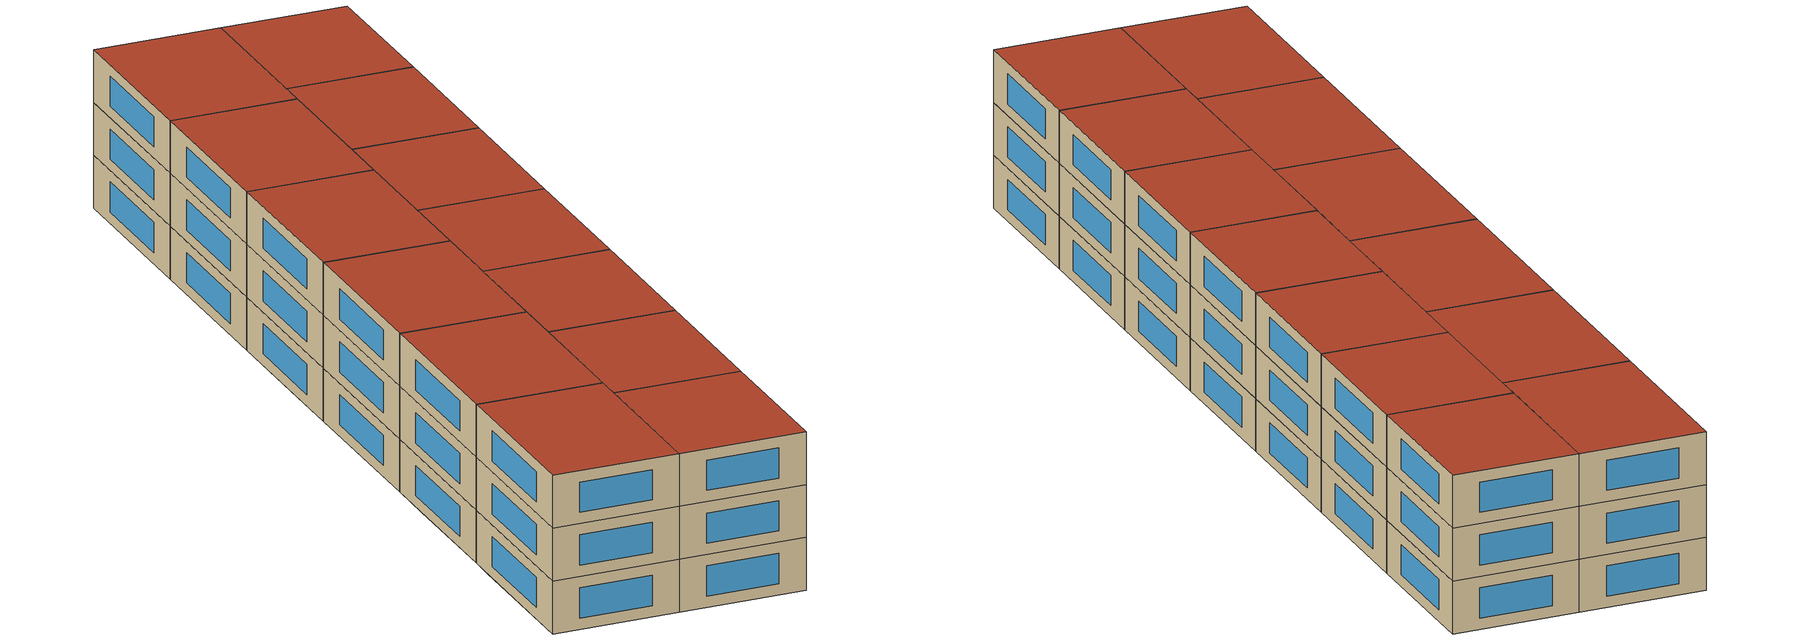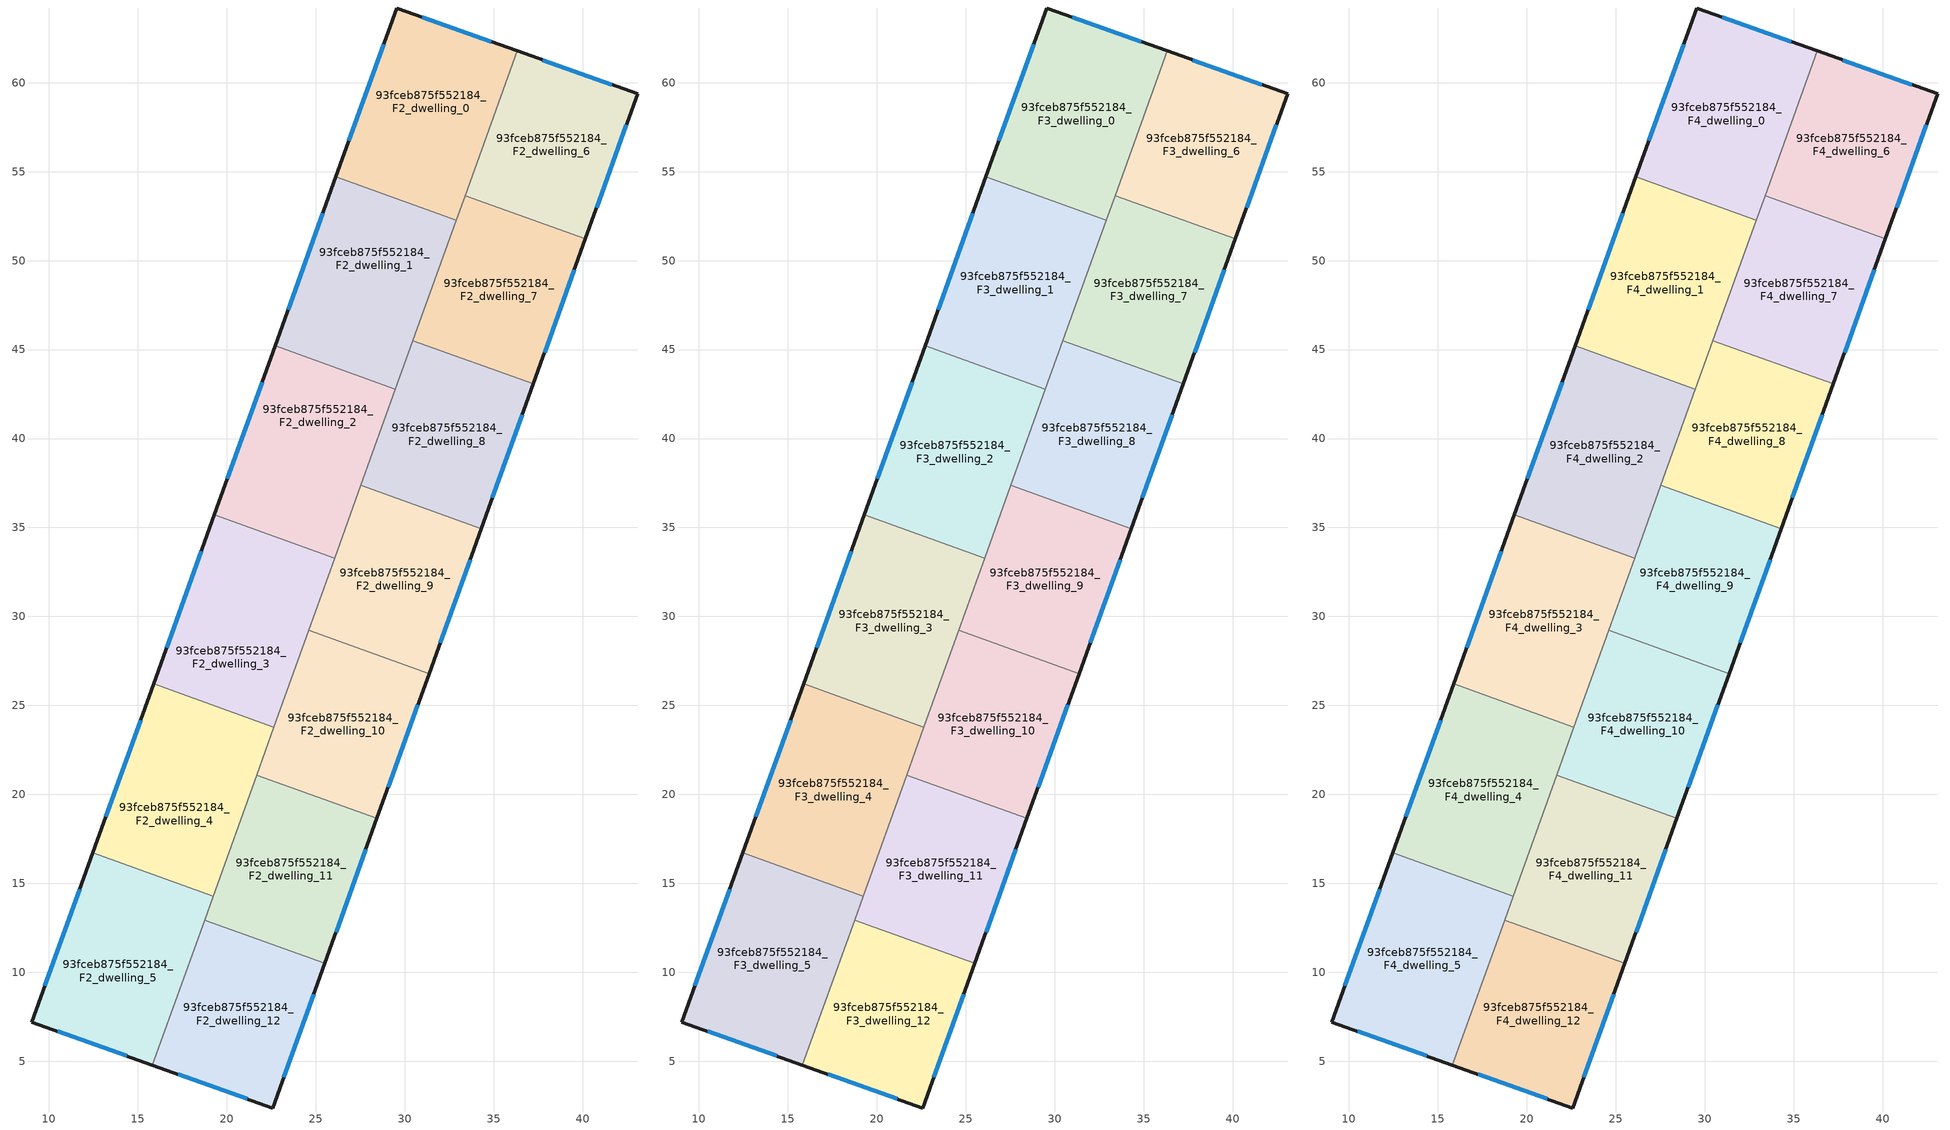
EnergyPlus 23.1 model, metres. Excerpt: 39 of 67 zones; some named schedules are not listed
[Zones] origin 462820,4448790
93fceb875f552184_F2_dwelling_0
 floor to 93fceb875f552184_F1_dwelling_0 (EU_floor_Construction): 36.32,61.79 33.39,53.63 26.62,56.07 29.55,64.2 z6
 floor to 93fceb875f552184_F1_dwelling_1 (EU_floor_Construction): 33.39,53.63 32.9,52.28 26.14,54.71 26.62,56.07 z6
 wall outside (EU_wall_Construction): 36.32,61.79 29.55,64.2 26.14,54.71 z6:9
 wall to 93fceb875f552184_F2_dwelling_1 (EU_wall_Construction): 26.14,54.71 32.9,52.28 z6:9
 wall to 93fceb875f552184_F2_dwelling_6 (EU_wall_Construction): 33.4,53.65 36.32,61.79 z6:9
 wall to 93fceb875f552184_F2_dwelling_7 (EU_wall_Construction): 32.9,52.28 33.4,53.65 z6:9
 window (EU_Window_Construction): 34.87,62.3 31,63.68 / 28.82,62.17 26.87,56.74 z6.64:8.36
93fceb875f552184_F2_dwelling_1
 floor to 93fceb875f552184_F1_dwelling_1 (EU_floor_Construction): 32.9,52.28 30.46,45.49 23.69,47.92 26.14,54.71 z6
 floor to 93fceb875f552184_F1_dwelling_2 (EU_floor_Construction): 30.46,45.49 29.48,42.77 22.72,45.21 23.69,47.92 z6
 wall outside (EU_wall_Construction): 26.14,54.71 22.72,45.21 z6:9
 wall to 93fceb875f552184_F2_dwelling_2 (EU_wall_Construction): 22.72,45.21 29.48,42.77 z6:9
 wall to 93fceb875f552184_F2_dwelling_7 (EU_wall_Construction): 30.47,45.51 32.9,52.28 z6:9
 wall to 93fceb875f552184_F2_dwelling_8 (EU_wall_Construction): 29.48,42.77 30.47,45.51 z6:9
 window (EU_Window_Construction): 25.4,52.67 23.45,47.24 z6.64:8.36
93fceb875f552184_F2_dwelling_10
 floor to 93fceb875f552184_F1_dwelling_11 (EU_floor_Construction): 31.37,26.79 28.44,18.64 21.68,21.08 24.61,29.22 z6
 wall outside (EU_wall_Construction): 28.44,18.64 31.37,26.79 z6:9
 wall to 93fceb875f552184_F2_dwelling_9 (EU_wall_Construction): 31.37,26.79 24.61,29.22 z6:9
 wall to 93fceb875f552184_F2_dwelling_11 (EU_wall_Construction): 21.68,21.08 28.44,18.64 z6:9
 wall to 93fceb875f552184_F2_dwelling_3 (EU_wall_Construction): 24.61,29.22 22.65,23.77 z6:9
 wall to 93fceb875f552184_F2_dwelling_4 (EU_wall_Construction): 22.65,23.77 21.68,21.08 z6:9
 window (EU_Window_Construction): 29.07,20.39 30.75,25.04 z6.64:8.36
93fceb875f552184_F2_dwelling_11
 floor to 93fceb875f552184_F1_dwelling_12 (EU_floor_Construction): 28.44,18.64 25.52,10.5 18.75,12.93 21.68,21.08 z6
 wall outside (EU_wall_Construction): 25.52,10.5 28.44,18.64 z6:9
 wall to 93fceb875f552184_F2_dwelling_12 (EU_wall_Construction): 18.75,12.93 25.52,10.5 z6:9
 wall to 93fceb875f552184_F2_dwelling_4 (EU_wall_Construction): 21.68,21.08 19.23,14.27 z6:9
 wall to 93fceb875f552184_F2_dwelling_5 (EU_wall_Construction): 19.23,14.27 18.75,12.93 z6:9
 window (EU_Window_Construction): 26.14,12.24 27.82,16.9 z6.64:8.36
93fceb875f552184_F2_dwelling_12
 floor to 93fceb875f552184_F1_dwelling_13 (EU_floor_Construction): 25.52,10.5 22.59,2.37 15.82,4.78 18.75,12.93 z6
 wall outside (EU_wall_Construction): 15.82,4.78 22.59,2.37 25.52,10.5 z6:9
 wall to 93fceb875f552184_F2_dwelling_5 (EU_wall_Construction): 18.75,12.93 15.82,4.78 z6:9
 window (EU_Window_Construction): 23.22,4.11 24.89,8.76 / 17.27,4.26 21.14,2.88 z6.64:8.36
93fceb875f552184_F2_dwelling_2
 floor to 93fceb875f552184_F1_dwelling_2 (EU_floor_Construction): 29.48,42.77 27.53,37.35 20.76,39.78 22.72,45.21 z6
 floor to 93fceb875f552184_F1_dwelling_3 (EU_floor_Construction): 27.53,37.35 26.06,33.27 19.3,35.71 20.76,39.78 z6
 wall outside (EU_wall_Construction): 22.72,45.21 19.3,35.71 z6:9
 wall to 93fceb875f552184_F2_dwelling_3 (EU_wall_Construction): 19.3,35.71 26.07,33.27 z6:9
 wall to 93fceb875f552184_F2_dwelling_8 (EU_wall_Construction): 27.54,37.36 29.48,42.77 z6:9
 wall to 93fceb875f552184_F2_dwelling_9 (EU_wall_Construction): 26.06,33.27 27.54,37.37 z6:9
 window (EU_Window_Construction): 21.98,43.17 20.03,37.74 z6.64:8.36
93fceb875f552184_F2_dwelling_3
 floor to 93fceb875f552184_F1_dwelling_3 (EU_floor_Construction): 26.06,33.27 24.6,29.2 17.84,31.63 19.3,35.71 z6
 floor to 93fceb875f552184_F1_dwelling_4 (EU_floor_Construction): 24.6,29.2 22.65,23.77 15.88,26.21 17.84,31.63 z6
 wall outside (EU_wall_Construction): 19.3,35.71 15.88,26.21 z6:9
 wall to 93fceb875f552184_F2_dwelling_4 (EU_wall_Construction): 15.88,26.21 22.65,23.77 z6:9
 wall to 93fceb875f552184_F2_dwelling_9 (EU_wall_Construction): 24.61,29.22 26.07,33.27 z6:9
 window (EU_Window_Construction): 18.57,33.67 16.61,28.24 z6.64:8.36
93fceb875f552184_F2_dwelling_4
 floor to 93fceb875f552184_F1_dwelling_4 (EU_floor_Construction): 22.65,23.77 21.67,21.06 14.91,23.49 15.88,26.21 z6
 floor to 93fceb875f552184_F1_dwelling_5 (EU_floor_Construction): 21.67,21.06 19.23,14.27 12.46,16.7 14.91,23.49 z6
 wall outside (EU_wall_Construction): 15.88,26.21 12.46,16.71 z6:9
 wall to 93fceb875f552184_F2_dwelling_5 (EU_wall_Construction): 12.46,16.71 19.23,14.27 z6:9
 window (EU_Window_Construction): 15.15,24.17 13.2,18.74 z6.64:8.36
93fceb875f552184_F2_dwelling_5
 floor to 93fceb875f552184_F1_dwelling_5 (EU_floor_Construction): 19.23,14.27 18.74,12.91 11.98,15.35 12.46,16.7 z6
 floor to 93fceb875f552184_F1_dwelling_6 (EU_floor_Construction): 18.74,12.91 15.82,4.78 9.04,7.19 11.98,15.35 z6
 wall outside (EU_wall_Construction): 12.46,16.71 9.04,7.19 15.82,4.78 z6:9
 window (EU_Window_Construction): 10.49,6.68 14.37,5.3 / 11.73,14.67 9.78,9.23 z6.64:8.36
93fceb875f552184_F2_dwelling_6
 floor to 93fceb875f552184_F1_dwelling_7 (EU_floor_Construction): 43.09,59.37 40.16,51.22 33.4,53.65 36.32,61.79 z6
 wall outside (EU_wall_Construction): 40.16,51.22 43.09,59.37 36.32,61.79 z6:9
 wall to 93fceb875f552184_F2_dwelling_7 (EU_wall_Construction): 33.4,53.65 40.16,51.22 z6:9
 window (EU_Window_Construction): 41.64,59.89 37.77,61.27 / 40.79,52.96 42.47,57.63 z6.64:8.36
93fceb875f552184_F2_dwelling_7
 floor to 93fceb875f552184_F1_dwelling_8 (EU_floor_Construction): 40.16,51.22 37.23,43.07 30.47,45.51 33.4,53.65 z6
 wall outside (EU_wall_Construction): 37.23,43.07 40.16,51.22 z6:9
 wall to 93fceb875f552184_F2_dwelling_8 (EU_wall_Construction): 30.47,45.51 37.23,43.07 z6:9
 window (EU_Window_Construction): 37.86,44.82 39.53,49.47 z6.64:8.36
93fceb875f552184_F2_dwelling_8
 floor to 93fceb875f552184_F1_dwelling_9 (EU_floor_Construction): 37.23,43.07 34.3,34.93 27.54,37.37 30.47,45.51 z6
 wall outside (EU_wall_Construction): 34.3,34.93 37.23,43.07 z6:9
 wall to 93fceb875f552184_F2_dwelling_9 (EU_wall_Construction): 27.54,37.37 34.3,34.93 z6:9
 window (EU_Window_Construction): 34.93,36.68 36.61,41.33 z6.64:8.36
93fceb875f552184_F2_dwelling_9
 floor to 93fceb875f552184_F1_dwelling_10 (EU_floor_Construction): 34.3,34.93 31.37,26.79 24.61,29.22 27.54,37.37 z6
 wall outside (EU_wall_Construction): 31.37,26.79 34.3,34.93 z6:9
 window (EU_Window_Construction): 32,28.53 33.68,33.19 z6.64:8.36
93fceb875f552184_F3_dwelling_0
 floor to 93fceb875f552184_F2_dwelling_0 (EU_floor_Construction): 36.32,61.79 32.9,52.28 26.14,54.71 29.55,64.2 z9
 wall outside (EU_wall_Construction): 36.32,61.79 29.55,64.2 26.14,54.71 z9:12
 wall to 93fceb875f552184_F3_dwelling_1 (EU_wall_Construction): 26.14,54.71 32.9,52.28 z9:12
 wall to 93fceb875f552184_F3_dwelling_6 (EU_wall_Construction): 33.4,53.65 36.32,61.79 z9:12
 wall to 93fceb875f552184_F3_dwelling_7 (EU_wall_Construction): 32.9,52.28 33.4,53.65 z9:12
 window (EU_Window_Construction): 34.87,62.3 31,63.68 / 28.82,62.17 26.87,56.74 z9.64:11.36
93fceb875f552184_F3_dwelling_1
 floor to 93fceb875f552184_F2_dwelling_1 (EU_floor_Construction): 32.9,52.28 29.48,42.77 22.72,45.21 26.14,54.71 z9
 wall outside (EU_wall_Construction): 26.14,54.71 22.72,45.21 z9:12
 wall to 93fceb875f552184_F3_dwelling_2 (EU_wall_Construction): 22.72,45.21 29.48,42.77 z9:12
 wall to 93fceb875f552184_F3_dwelling_7 (EU_wall_Construction): 30.47,45.51 32.9,52.28 z9:12
 wall to 93fceb875f552184_F3_dwelling_8 (EU_wall_Construction): 29.48,42.77 30.47,45.51 z9:12
 window (EU_Window_Construction): 25.4,52.67 23.45,47.24 z9.64:11.36
93fceb875f552184_F3_dwelling_10
 floor to 93fceb875f552184_F2_dwelling_10 (EU_floor_Construction): 31.37,26.79 28.44,18.64 21.68,21.08 24.61,29.22 z9
 wall outside (EU_wall_Construction): 28.44,18.64 31.37,26.79 z9:12
 wall to 93fceb875f552184_F3_dwelling_9 (EU_wall_Construction): 31.37,26.79 24.61,29.22 z9:12
 wall to 93fceb875f552184_F3_dwelling_11 (EU_wall_Construction): 21.68,21.08 28.44,18.64 z9:12
 wall to 93fceb875f552184_F3_dwelling_3 (EU_wall_Construction): 24.61,29.22 22.65,23.77 z9:12
 wall to 93fceb875f552184_F3_dwelling_4 (EU_wall_Construction): 22.65,23.77 21.68,21.08 z9:12
 window (EU_Window_Construction): 29.07,20.39 30.75,25.04 z9.64:11.36
93fceb875f552184_F3_dwelling_11
 floor to 93fceb875f552184_F2_dwelling_11 (EU_floor_Construction): 28.44,18.64 25.52,10.5 18.75,12.93 21.68,21.08 z9
 wall outside (EU_wall_Construction): 25.52,10.5 28.44,18.64 z9:12
 wall to 93fceb875f552184_F3_dwelling_12 (EU_wall_Construction): 18.75,12.93 25.52,10.5 z9:12
 wall to 93fceb875f552184_F3_dwelling_4 (EU_wall_Construction): 21.68,21.08 19.23,14.27 z9:12
 wall to 93fceb875f552184_F3_dwelling_5 (EU_wall_Construction): 19.23,14.27 18.75,12.93 z9:12
 window (EU_Window_Construction): 26.14,12.24 27.82,16.9 z9.64:11.36
93fceb875f552184_F3_dwelling_12
 floor to 93fceb875f552184_F2_dwelling_12 (EU_floor_Construction): 25.52,10.5 22.59,2.37 15.82,4.78 18.75,12.93 z9
 wall outside (EU_wall_Construction): 15.82,4.78 22.59,2.37 25.52,10.5 z9:12
 wall to 93fceb875f552184_F3_dwelling_5 (EU_wall_Construction): 18.75,12.93 15.82,4.78 z9:12
 window (EU_Window_Construction): 23.22,4.11 24.89,8.76 / 17.27,4.26 21.14,2.88 z9.64:11.36
93fceb875f552184_F3_dwelling_2
 floor to 93fceb875f552184_F2_dwelling_2 (EU_floor_Construction): 29.48,42.77 26.07,33.27 19.3,35.71 22.72,45.21 z9
 wall outside (EU_wall_Construction): 22.72,45.21 19.3,35.71 z9:12
 wall to 93fceb875f552184_F3_dwelling_3 (EU_wall_Construction): 19.3,35.71 26.07,33.27 z9:12
 wall to 93fceb875f552184_F3_dwelling_8 (EU_wall_Construction): 27.54,37.36 29.48,42.77 z9:12
 wall to 93fceb875f552184_F3_dwelling_9 (EU_wall_Construction): 26.06,33.27 27.54,37.37 z9:12
 window (EU_Window_Construction): 21.98,43.17 20.03,37.74 z9.64:11.36
93fceb875f552184_F3_dwelling_3
 floor to 93fceb875f552184_F2_dwelling_3 (EU_floor_Construction): 26.07,33.27 22.65,23.77 15.88,26.21 19.3,35.71 z9
 wall outside (EU_wall_Construction): 19.3,35.71 15.88,26.21 z9:12
 wall to 93fceb875f552184_F3_dwelling_4 (EU_wall_Construction): 15.88,26.21 22.65,23.77 z9:12
 wall to 93fceb875f552184_F3_dwelling_9 (EU_wall_Construction): 24.61,29.22 26.07,33.27 z9:12
 window (EU_Window_Construction): 18.57,33.67 16.61,28.24 z9.64:11.36
93fceb875f552184_F3_dwelling_4
 floor to 93fceb875f552184_F2_dwelling_4 (EU_floor_Construction): 22.65,23.77 19.23,14.27 12.46,16.71 15.88,26.21 z9
 wall outside (EU_wall_Construction): 15.88,26.21 12.46,16.71 z9:12
 wall to 93fceb875f552184_F3_dwelling_5 (EU_wall_Construction): 12.46,16.71 19.23,14.27 z9:12
 window (EU_Window_Construction): 15.15,24.17 13.2,18.74 z9.64:11.36
93fceb875f552184_F3_dwelling_5
 floor to 93fceb875f552184_F2_dwelling_5 (EU_floor_Construction): 19.23,14.27 15.82,4.78 9.04,7.19 12.46,16.71 z9
 wall outside (EU_wall_Construction): 12.46,16.71 9.04,7.19 15.82,4.78 z9:12
 window (EU_Window_Construction): 10.49,6.68 14.37,5.3 / 11.73,14.67 9.78,9.23 z9.64:11.36
93fceb875f552184_F3_dwelling_6
 floor to 93fceb875f552184_F2_dwelling_6 (EU_floor_Construction): 43.09,59.37 40.16,51.22 33.4,53.65 36.32,61.79 z9
 wall outside (EU_wall_Construction): 40.16,51.22 43.09,59.37 36.32,61.79 z9:12
 wall to 93fceb875f552184_F3_dwelling_7 (EU_wall_Construction): 33.4,53.65 40.16,51.22 z9:12
 window (EU_Window_Construction): 41.64,59.89 37.77,61.27 / 40.79,52.96 42.47,57.63 z9.64:11.36
93fceb875f552184_F3_dwelling_7
 floor to 93fceb875f552184_F2_dwelling_7 (EU_floor_Construction): 40.16,51.22 37.23,43.07 30.47,45.51 33.4,53.65 z9
 wall outside (EU_wall_Construction): 37.23,43.07 40.16,51.22 z9:12
 wall to 93fceb875f552184_F3_dwelling_8 (EU_wall_Construction): 30.47,45.51 37.23,43.07 z9:12
 window (EU_Window_Construction): 37.86,44.82 39.53,49.47 z9.64:11.36
93fceb875f552184_F3_dwelling_8
 floor to 93fceb875f552184_F2_dwelling_8 (EU_floor_Construction): 37.23,43.07 34.3,34.93 27.54,37.37 30.47,45.51 z9
 wall outside (EU_wall_Construction): 34.3,34.93 37.23,43.07 z9:12
 wall to 93fceb875f552184_F3_dwelling_9 (EU_wall_Construction): 27.54,37.37 34.3,34.93 z9:12
 window (EU_Window_Construction): 34.93,36.68 36.61,41.33 z9.64:11.36
93fceb875f552184_F3_dwelling_9
 floor to 93fceb875f552184_F2_dwelling_9 (EU_floor_Construction): 34.3,34.93 31.37,26.79 24.61,29.22 27.54,37.37 z9
 wall outside (EU_wall_Construction): 31.37,26.79 34.3,34.93 z9:12
 window (EU_Window_Construction): 32,28.53 33.68,33.19 z9.64:11.36
93fceb875f552184_F4_dwelling_0
 floor to 93fceb875f552184_F3_dwelling_0 (EU_floor_Construction): 36.32,61.79 32.9,52.28 26.14,54.71 29.55,64.2 z12
 wall outside (EU_wall_Construction): 36.32,61.79 29.55,64.2 26.14,54.71 z12:15
 wall to 93fceb875f552184_F4_dwelling_1 (EU_wall_Construction): 26.14,54.71 32.9,52.28 z12:15
 wall to 93fceb875f552184_F4_dwelling_6 (EU_wall_Construction): 33.4,53.65 36.32,61.79 z12:15
 wall to 93fceb875f552184_F4_dwelling_7 (EU_wall_Construction): 32.9,52.28 33.4,53.65 z12:15
 window (EU_Window_Construction): 34.87,62.3 31,63.68 / 28.82,62.17 26.87,56.74 z12.64:14.36
 roof outside (EU_roof_Construction): 32.9,52.28 36.32,61.79 29.55,64.2 26.14,54.71 z15
93fceb875f552184_F4_dwelling_1
 floor to 93fceb875f552184_F3_dwelling_1 (EU_floor_Construction): 32.9,52.28 29.48,42.77 22.72,45.21 26.14,54.71 z12
 wall outside (EU_wall_Construction): 26.14,54.71 22.72,45.21 z12:15
 wall to 93fceb875f552184_F4_dwelling_2 (EU_wall_Construction): 22.72,45.21 29.48,42.77 z12:15
 wall to 93fceb875f552184_F4_dwelling_7 (EU_wall_Construction): 30.47,45.51 32.9,52.28 z12:15
 wall to 93fceb875f552184_F4_dwelling_8 (EU_wall_Construction): 29.48,42.77 30.47,45.51 z12:15
 window (EU_Window_Construction): 25.4,52.67 23.45,47.24 z12.64:14.36
 roof outside (EU_roof_Construction): 29.48,42.77 32.9,52.28 26.14,54.71 22.72,45.21 z15
93fceb875f552184_F4_dwelling_10
 floor to 93fceb875f552184_F3_dwelling_10 (EU_floor_Construction): 31.37,26.79 28.44,18.64 21.68,21.08 24.61,29.22 z12
 wall outside (EU_wall_Construction): 28.44,18.64 31.37,26.79 z12:15
 wall to 93fceb875f552184_F4_dwelling_9 (EU_wall_Construction): 31.37,26.79 24.61,29.22 z12:15
 wall to 93fceb875f552184_F4_dwelling_11 (EU_wall_Construction): 21.68,21.08 28.44,18.64 z12:15
 wall to 93fceb875f552184_F4_dwelling_3 (EU_wall_Construction): 24.61,29.22 22.65,23.77 z12:15
 wall to 93fceb875f552184_F4_dwelling_4 (EU_wall_Construction): 22.65,23.77 21.68,21.08 z12:15
 window (EU_Window_Construction): 29.07,20.39 30.75,25.04 z12.64:14.36
 roof outside (EU_roof_Construction): 28.44,18.64 31.37,26.79 24.61,29.22 21.68,21.08 z15
93fceb875f552184_F4_dwelling_11
 floor to 93fceb875f552184_F3_dwelling_11 (EU_floor_Construction): 28.44,18.64 25.52,10.5 18.75,12.93 21.68,21.08 z12
 wall outside (EU_wall_Construction): 25.52,10.5 28.44,18.64 z12:15
 wall to 93fceb875f552184_F4_dwelling_12 (EU_wall_Construction): 18.75,12.93 25.52,10.5 z12:15
 wall to 93fceb875f552184_F4_dwelling_4 (EU_wall_Construction): 21.68,21.08 19.23,14.27 z12:15
 wall to 93fceb875f552184_F4_dwelling_5 (EU_wall_Construction): 19.23,14.27 18.75,12.93 z12:15
 window (EU_Window_Construction): 26.14,12.24 27.82,16.9 z12.64:14.36
 roof outside (EU_roof_Construction): 25.52,10.5 28.44,18.64 21.68,21.08 18.75,12.93 z15
93fceb875f552184_F4_dwelling_12
 floor to 93fceb875f552184_F3_dwelling_12 (EU_floor_Construction): 25.52,10.5 22.59,2.37 15.82,4.78 18.75,12.93 z12
 wall outside (EU_wall_Construction): 15.82,4.78 22.59,2.37 25.52,10.5 z12:15
 wall to 93fceb875f552184_F4_dwelling_5 (EU_wall_Construction): 18.75,12.93 15.82,4.78 z12:15
 window (EU_Window_Construction): 23.22,4.11 24.89,8.76 / 17.27,4.26 21.14,2.88 z12.64:14.36
 roof outside (EU_roof_Construction): 22.59,2.37 25.52,10.5 18.75,12.93 15.82,4.78 z15
93fceb875f552184_F4_dwelling_2
 floor to 93fceb875f552184_F3_dwelling_2 (EU_floor_Construction): 29.48,42.77 26.07,33.27 19.3,35.71 22.72,45.21 z12
 wall outside (EU_wall_Construction): 22.72,45.21 19.3,35.71 z12:15
 wall to 93fceb875f552184_F4_dwelling_3 (EU_wall_Construction): 19.3,35.71 26.07,33.27 z12:15
 wall to 93fceb875f552184_F4_dwelling_8 (EU_wall_Construction): 27.54,37.36 29.48,42.77 z12:15
 wall to 93fceb875f552184_F4_dwelling_9 (EU_wall_Construction): 26.06,33.27 27.54,37.37 z12:15
 window (EU_Window_Construction): 21.98,43.17 20.03,37.74 z12.64:14.36
 roof outside (EU_roof_Construction): 26.07,33.27 29.48,42.77 22.72,45.21 19.3,35.71 z15
93fceb875f552184_F4_dwelling_3
 floor to 93fceb875f552184_F3_dwelling_3 (EU_floor_Construction): 26.07,33.27 22.65,23.77 15.88,26.21 19.3,35.71 z12
 wall outside (EU_wall_Construction): 19.3,35.71 15.88,26.21 z12:15
 wall to 93fceb875f552184_F4_dwelling_4 (EU_wall_Construction): 15.88,26.21 22.65,23.77 z12:15
 wall to 93fceb875f552184_F4_dwelling_9 (EU_wall_Construction): 24.61,29.22 26.07,33.27 z12:15
 window (EU_Window_Construction): 18.57,33.67 16.61,28.24 z12.64:14.36
 roof outside (EU_roof_Construction): 22.65,23.77 26.07,33.27 19.3,35.71 15.88,26.21 z15
93fceb875f552184_F4_dwelling_4
 floor to 93fceb875f552184_F3_dwelling_4 (EU_floor_Construction): 22.65,23.77 19.23,14.27 12.46,16.71 15.88,26.21 z12
 wall outside (EU_wall_Construction): 15.88,26.21 12.46,16.71 z12:15
 wall to 93fceb875f552184_F4_dwelling_5 (EU_wall_Construction): 12.46,16.71 19.23,14.27 z12:15
 window (EU_Window_Construction): 15.15,24.17 13.2,18.74 z12.64:14.36
 roof outside (EU_roof_Construction): 19.23,14.27 22.65,23.77 15.88,26.21 12.46,16.71 z15
93fceb875f552184_F4_dwelling_5
 floor to 93fceb875f552184_F3_dwelling_5 (EU_floor_Construction): 19.23,14.27 15.82,4.78 9.04,7.19 12.46,16.71 z12
 wall outside (EU_wall_Construction): 12.46,16.71 9.04,7.19 15.82,4.78 z12:15
 window (EU_Window_Construction): 10.49,6.68 14.37,5.3 / 11.73,14.67 9.78,9.23 z12.64:14.36
 roof outside (EU_roof_Construction): 15.82,4.78 19.23,14.27 12.46,16.71 9.04,7.19 z15
93fceb875f552184_F4_dwelling_6
 floor to 93fceb875f552184_F3_dwelling_6 (EU_floor_Construction): 43.09,59.37 40.16,51.22 33.4,53.65 36.32,61.79 z12
 wall outside (EU_wall_Construction): 40.16,51.22 43.09,59.37 36.32,61.79 z12:15
 wall to 93fceb875f552184_F4_dwelling_7 (EU_wall_Construction): 33.4,53.65 40.16,51.22 z12:15
 window (EU_Window_Construction): 41.64,59.89 37.77,61.27 / 40.79,52.96 42.47,57.63 z12.64:14.36
 roof outside (EU_roof_Construction): 40.16,51.22 43.09,59.37 36.32,61.79 33.4,53.65 z15
93fceb875f552184_F4_dwelling_7
 floor to 93fceb875f552184_F3_dwelling_7 (EU_floor_Construction): 40.16,51.22 37.23,43.07 30.47,45.51 33.4,53.65 z12
 wall outside (EU_wall_Construction): 37.23,43.07 40.16,51.22 z12:15
 wall to 93fceb875f552184_F4_dwelling_8 (EU_wall_Construction): 30.47,45.51 37.23,43.07 z12:15
 window (EU_Window_Construction): 37.86,44.82 39.53,49.47 z12.64:14.36
 roof outside (EU_roof_Construction): 37.23,43.07 40.16,51.22 33.4,53.65 30.47,45.51 z15
93fceb875f552184_F4_dwelling_8
 floor to 93fceb875f552184_F3_dwelling_8 (EU_floor_Construction): 37.23,43.07 34.3,34.93 27.54,37.37 30.47,45.51 z12
 wall outside (EU_wall_Construction): 34.3,34.93 37.23,43.07 z12:15
 wall to 93fceb875f552184_F4_dwelling_9 (EU_wall_Construction): 27.54,37.37 34.3,34.93 z12:15
 window (EU_Window_Construction): 34.93,36.68 36.61,41.33 z12.64:14.36
 roof outside (EU_roof_Construction): 34.3,34.93 37.23,43.07 30.47,45.51 27.54,37.37 z15
93fceb875f552184_F4_dwelling_9
 floor to 93fceb875f552184_F3_dwelling_9 (EU_floor_Construction): 34.3,34.93 31.37,26.79 24.61,29.22 27.54,37.37 z12
 wall outside (EU_wall_Construction): 31.37,26.79 34.3,34.93 z12:15
 window (EU_Window_Construction): 32,28.53 33.68,33.19 z12.64:14.36
 roof outside (EU_roof_Construction): 31.37,26.79 34.3,34.93 27.54,37.37 24.61,29.22 z15
[Building]
EU S2 Campaign: North Axis=0; Terrain=City; Solar Distribution=FullExterior
[Site:Location]
Yerevan-Zvartnots.Intl.AP: Latitude=40.15; Longitude=44.383; Time Zone=4; Elevation=854
[SizingPeriod:WeatherFileDays]
AnnualSizingPeriod: Begin Month=1; Begin Day of Month=1; End Month=12; End Day of Month=31; Day of Week for Start Day=Monday; Use Weather File Daylight Saving Period=No; Use Weather File Rain and Snow Indicators=No
[MATERIAL]
EU_InternalMass_Material: Roughness=MediumRough; Thickness=0.1; Conductivity=1; Density=1800; Specific Heat=900; Thermal Absorptance=0.9; Solar Absorptance=0.7; Visible Absorptance=0.7
[MATERIAL:NOMASS] Roughness=MediumRough; Thermal Absorptance=0.9; Solar Absorptance=0.7; Visible Absorptance=0.7
Name | Thermal Resistance
EU_wall_NoMass | 1.05043
EU_roof_NoMass | 1.45357
EU_floor_NoMass | 0.478065
[WINDOWMATERIAL:SIMPLEGLAZINGSYSTEM]
EU_Window_SimpleGlazing: UFactor=2.5566; Solar Heat Gain Coefficient=0.75; Visible Transmittance=0.75
[CONSTRUCTION]
EU_wall_Construction: EU_wall_NoMass
EU_roof_Construction: EU_roof_NoMass
EU_floor_Construction: EU_floor_NoMass
EU_Window_Construction: EU_Window_SimpleGlazing
EU_InternalMass_Construction: EU_InternalMass_Material
[ZONE] Type=1; Multiplier=1; Ceiling Height=autocalculate; Floor Area=autocalculate; Part of Total Floor Area=Yes
Name | Volume
93fceb875f552184_F2_dwelling_0; 93fceb875f552184_F3_dwelling_0; 93fceb875f552184_F4_dwelling_0 | 217.813
93fceb875f552184_F2_dwelling_1; 93fceb875f552184_F3_dwelling_1; 93fceb875f552184_F4_dwelling_1 | 217.792
93fceb875f552184_F2_dwelling_10; 93fceb875f552184_F3_dwelling_10; 93fceb875f552184_F4_dwelling_10; 93fceb875f552184_F2_dwelling_6; 93fceb875f552184_F3_dwelling_6; 93fceb875f552184_F4_dwelling_6; 93fceb875f552184_F2_dwelling_7; 93fceb875f552184_F3_dwelling_7; 93fceb875f552184_F4_dwelling_7; 93fceb875f552184_F2_dwelling_9; 93fceb875f552184_F3_dwelling_9; 93fceb875f552184_F4_dwelling_9 | 186.71
93fceb875f552184_F2_dwelling_11; 93fceb875f552184_F3_dwelling_11; 93fceb875f552184_F4_dwelling_11 | 186.695
93fceb875f552184_F2_dwelling_12; 93fceb875f552184_F3_dwelling_12; 93fceb875f552184_F4_dwelling_12; 93fceb875f552184_F2_dwelling_8; 93fceb875f552184_F3_dwelling_8; 93fceb875f552184_F4_dwelling_8 | 186.69
93fceb875f552184_F2_dwelling_2; 93fceb875f552184_F3_dwelling_2; 93fceb875f552184_F4_dwelling_2 | 217.809
93fceb875f552184_F2_dwelling_3; 93fceb875f552184_F3_dwelling_3; 93fceb875f552184_F4_dwelling_3 | 217.787
93fceb875f552184_F2_dwelling_4; 93fceb875f552184_F3_dwelling_4; 93fceb875f552184_F4_dwelling_4 | 217.8
93fceb875f552184_F2_dwelling_5; 93fceb875f552184_F3_dwelling_5; 93fceb875f552184_F4_dwelling_5 | 217.808
[INTERNALMASS] Construction=EU_InternalMass_Construction
Name | Zone or ZoneList | Surface Area
93fceb875f552184_F2_dwelling_0_EU_InternalMass | 93fceb875f552184_F2_dwelling_0 | 72.6043
93fceb875f552184_F2_dwelling_1_EU_InternalMass | 93fceb875f552184_F2_dwelling_1 | 72.5972
93fceb875f552184_F2_dwelling_2_EU_InternalMass | 93fceb875f552184_F2_dwelling_2 | 72.6032
93fceb875f552184_F2_dwelling_3_EU_InternalMass | 93fceb875f552184_F2_dwelling_3 | 72.5957
93fceb875f552184_F2_dwelling_4_EU_InternalMass | 93fceb875f552184_F2_dwelling_4 | 72.5998
93fceb875f552184_F2_dwelling_5_EU_InternalMass | 93fceb875f552184_F2_dwelling_5 | 72.6027
93fceb875f552184_F2_dwelling_6_EU_InternalMass | 93fceb875f552184_F2_dwelling_6 | 62.2368
93fceb875f552184_F2_dwelling_7_EU_InternalMass | 93fceb875f552184_F2_dwelling_7 | 62.2368
93fceb875f552184_F2_dwelling_8_EU_InternalMass | 93fceb875f552184_F2_dwelling_8 | 62.23
93fceb875f552184_F2_dwelling_9_EU_InternalMass | 93fceb875f552184_F2_dwelling_9 | 62.2368
93fceb875f552184_F2_dwelling_10_EU_InternalMass | 93fceb875f552184_F2_dwelling_10 | 62.2368
93fceb875f552184_F2_dwelling_11_EU_InternalMass | 93fceb875f552184_F2_dwelling_11 | 62.2315
93fceb875f552184_F2_dwelling_12_EU_InternalMass | 93fceb875f552184_F2_dwelling_12 | 62.23
93fceb875f552184_F3_dwelling_0_EU_InternalMass | 93fceb875f552184_F3_dwelling_0 | 72.6043
93fceb875f552184_F3_dwelling_1_EU_InternalMass | 93fceb875f552184_F3_dwelling_1 | 72.5972
93fceb875f552184_F3_dwelling_2_EU_InternalMass | 93fceb875f552184_F3_dwelling_2 | 72.6032
93fceb875f552184_F3_dwelling_3_EU_InternalMass | 93fceb875f552184_F3_dwelling_3 | 72.5957
93fceb875f552184_F3_dwelling_4_EU_InternalMass | 93fceb875f552184_F3_dwelling_4 | 72.5998
93fceb875f552184_F3_dwelling_5_EU_InternalMass | 93fceb875f552184_F3_dwelling_5 | 72.6027
93fceb875f552184_F3_dwelling_6_EU_InternalMass | 93fceb875f552184_F3_dwelling_6 | 62.2368
93fceb875f552184_F3_dwelling_7_EU_InternalMass | 93fceb875f552184_F3_dwelling_7 | 62.2368
93fceb875f552184_F3_dwelling_8_EU_InternalMass | 93fceb875f552184_F3_dwelling_8 | 62.23
93fceb875f552184_F3_dwelling_9_EU_InternalMass | 93fceb875f552184_F3_dwelling_9 | 62.2368
93fceb875f552184_F3_dwelling_10_EU_InternalMass | 93fceb875f552184_F3_dwelling_10 | 62.2368
93fceb875f552184_F3_dwelling_11_EU_InternalMass | 93fceb875f552184_F3_dwelling_11 | 62.2315
93fceb875f552184_F3_dwelling_12_EU_InternalMass | 93fceb875f552184_F3_dwelling_12 | 62.23
93fceb875f552184_F4_dwelling_0_EU_InternalMass | 93fceb875f552184_F4_dwelling_0 | 72.6043
93fceb875f552184_F4_dwelling_1_EU_InternalMass | 93fceb875f552184_F4_dwelling_1 | 72.5972
93fceb875f552184_F4_dwelling_2_EU_InternalMass | 93fceb875f552184_F4_dwelling_2 | 72.6032
93fceb875f552184_F4_dwelling_3_EU_InternalMass | 93fceb875f552184_F4_dwelling_3 | 72.5957
93fceb875f552184_F4_dwelling_4_EU_InternalMass | 93fceb875f552184_F4_dwelling_4 | 72.5998
93fceb875f552184_F4_dwelling_5_EU_InternalMass | 93fceb875f552184_F4_dwelling_5 | 72.6027
93fceb875f552184_F4_dwelling_6_EU_InternalMass | 93fceb875f552184_F4_dwelling_6 | 62.2368
93fceb875f552184_F4_dwelling_7_EU_InternalMass | 93fceb875f552184_F4_dwelling_7 | 62.2368
93fceb875f552184_F4_dwelling_8_EU_InternalMass | 93fceb875f552184_F4_dwelling_8 | 62.23
93fceb875f552184_F4_dwelling_9_EU_InternalMass | 93fceb875f552184_F4_dwelling_9 | 62.2368
93fceb875f552184_F4_dwelling_10_EU_InternalMass | 93fceb875f552184_F4_dwelling_10 | 62.2368
93fceb875f552184_F4_dwelling_11_EU_InternalMass | 93fceb875f552184_F4_dwelling_11 | 62.2315
93fceb875f552184_F4_dwelling_12_EU_InternalMass | 93fceb875f552184_F4_dwelling_12 | 62.23
[OTHEREQUIPMENT] Fuel Type=Electricity; Design Level Calculation Method=Watts/Area; Power per Zone Floor Area=1; Fraction Latent=0; Fraction Radiant=0; Fraction Lost=0; Carbon Dioxide Generation Rate=0; EndUse Subcategory=EU_Step8_InternalGains
Name | Zone or ZoneList or Space or SpaceList | Schedule
EU_Step8_InternalGain_93fceb875f552184_F2_dwelling_0_f000 | 93fceb875f552184_F2_dwelling_0 | EU_Step8_GainSchedule_93fceb875f552184_F2_dwelling_0_f000
EU_Step8_InternalGain_93fceb875f552184_F2_dwelling_1_f000 | 93fceb875f552184_F2_dwelling_1 | EU_Step8_GainSchedule_93fceb875f552184_F2_dwelling_1_f000
EU_Step8_InternalGain_93fceb875f552184_F2_dwelling_2_f000 | 93fceb875f552184_F2_dwelling_2 | EU_Step8_GainSchedule_93fceb875f552184_F2_dwelling_2_f000
EU_Step8_InternalGain_93fceb875f552184_F2_dwelling_3_f000 | 93fceb875f552184_F2_dwelling_3 | EU_Step8_GainSchedule_93fceb875f552184_F2_dwelling_3_f000
EU_Step8_InternalGain_93fceb875f552184_F2_dwelling_4_f000 | 93fceb875f552184_F2_dwelling_4 | EU_Step8_GainSchedule_93fceb875f552184_F2_dwelling_4_f000
EU_Step8_InternalGain_93fceb875f552184_F2_dwelling_5_f000 | 93fceb875f552184_F2_dwelling_5 | EU_Step8_GainSchedule_93fceb875f552184_F2_dwelling_5_f000
EU_Step8_InternalGain_93fceb875f552184_F2_dwelling_6_f000 | 93fceb875f552184_F2_dwelling_6 | EU_Step8_GainSchedule_93fceb875f552184_F2_dwelling_6_f000
EU_Step8_InternalGain_93fceb875f552184_F2_dwelling_7_f000 | 93fceb875f552184_F2_dwelling_7 | EU_Step8_GainSchedule_93fceb875f552184_F2_dwelling_7_f000
EU_Step8_InternalGain_93fceb875f552184_F2_dwelling_8_f000 | 93fceb875f552184_F2_dwelling_8 | EU_Step8_GainSchedule_93fceb875f552184_F2_dwelling_8_f000
EU_Step8_InternalGain_93fceb875f552184_F2_dwelling_9_f000 | 93fceb875f552184_F2_dwelling_9 | EU_Step8_GainSchedule_93fceb875f552184_F2_dwelling_9_f000
EU_Step8_InternalGain_93fceb875f552184_F2_dwelling_10_f000 | 93fceb875f552184_F2_dwelling_10 | EU_Step8_GainSchedule_93fceb875f552184_F2_dwelling_10_f000
EU_Step8_InternalGain_93fceb875f552184_F2_dwelling_11_f000 | 93fceb875f552184_F2_dwelling_11 | EU_Step8_GainSchedule_93fceb875f552184_F2_dwelling_11_f000
EU_Step8_InternalGain_93fceb875f552184_F2_dwelling_12_f000 | 93fceb875f552184_F2_dwelling_12 | EU_Step8_GainSchedule_93fceb875f552184_F2_dwelling_12_f000
EU_Step8_InternalGain_93fceb875f552184_F3_dwelling_0_f000 | 93fceb875f552184_F3_dwelling_0 | EU_Step8_GainSchedule_93fceb875f552184_F3_dwelling_0_f000
EU_Step8_InternalGain_93fceb875f552184_F3_dwelling_1_f000 | 93fceb875f552184_F3_dwelling_1 | EU_Step8_GainSchedule_93fceb875f552184_F3_dwelling_1_f000
EU_Step8_InternalGain_93fceb875f552184_F3_dwelling_2_f000 | 93fceb875f552184_F3_dwelling_2 | EU_Step8_GainSchedule_93fceb875f552184_F3_dwelling_2_f000
EU_Step8_InternalGain_93fceb875f552184_F3_dwelling_3_f000 | 93fceb875f552184_F3_dwelling_3 | EU_Step8_GainSchedule_93fceb875f552184_F3_dwelling_3_f000
EU_Step8_InternalGain_93fceb875f552184_F3_dwelling_4_f000 | 93fceb875f552184_F3_dwelling_4 | EU_Step8_GainSchedule_93fceb875f552184_F3_dwelling_4_f000
EU_Step8_InternalGain_93fceb875f552184_F3_dwelling_5_f000 | 93fceb875f552184_F3_dwelling_5 | EU_Step8_GainSchedule_93fceb875f552184_F3_dwelling_5_f000
EU_Step8_InternalGain_93fceb875f552184_F3_dwelling_6_f000 | 93fceb875f552184_F3_dwelling_6 | EU_Step8_GainSchedule_93fceb875f552184_F3_dwelling_6_f000
EU_Step8_InternalGain_93fceb875f552184_F3_dwelling_7_f000 | 93fceb875f552184_F3_dwelling_7 | EU_Step8_GainSchedule_93fceb875f552184_F3_dwelling_7_f000
EU_Step8_InternalGain_93fceb875f552184_F3_dwelling_8_f000 | 93fceb875f552184_F3_dwelling_8 | EU_Step8_GainSchedule_93fceb875f552184_F3_dwelling_8_f000
EU_Step8_InternalGain_93fceb875f552184_F3_dwelling_9_f000 | 93fceb875f552184_F3_dwelling_9 | EU_Step8_GainSchedule_93fceb875f552184_F3_dwelling_9_f000
EU_Step8_InternalGain_93fceb875f552184_F3_dwelling_10_f000 | 93fceb875f552184_F3_dwelling_10 | EU_Step8_GainSchedule_93fceb875f552184_F3_dwelling_10_f000
EU_Step8_InternalGain_93fceb875f552184_F3_dwelling_11_f000 | 93fceb875f552184_F3_dwelling_11 | EU_Step8_GainSchedule_93fceb875f552184_F3_dwelling_11_f000
EU_Step8_InternalGain_93fceb875f552184_F3_dwelling_12_f000 | 93fceb875f552184_F3_dwelling_12 | EU_Step8_GainSchedule_93fceb875f552184_F3_dwelling_12_f000
EU_Step8_InternalGain_93fceb875f552184_F4_dwelling_0_f000 | 93fceb875f552184_F4_dwelling_0 | EU_Step8_GainSchedule_93fceb875f552184_F4_dwelling_0_f000
EU_Step8_InternalGain_93fceb875f552184_F4_dwelling_1_f000 | 93fceb875f552184_F4_dwelling_1 | EU_Step8_GainSchedule_93fceb875f552184_F4_dwelling_1_f000
EU_Step8_InternalGain_93fceb875f552184_F4_dwelling_2_f000 | 93fceb875f552184_F4_dwelling_2 | EU_Step8_GainSchedule_93fceb875f552184_F4_dwelling_2_f000
EU_Step8_InternalGain_93fceb875f552184_F4_dwelling_3_f000 | 93fceb875f552184_F4_dwelling_3 | EU_Step8_GainSchedule_93fceb875f552184_F4_dwelling_3_f000
EU_Step8_InternalGain_93fceb875f552184_F4_dwelling_4_f000 | 93fceb875f552184_F4_dwelling_4 | EU_Step8_GainSchedule_93fceb875f552184_F4_dwelling_4_f000
EU_Step8_InternalGain_93fceb875f552184_F4_dwelling_5_f000 | 93fceb875f552184_F4_dwelling_5 | EU_Step8_GainSchedule_93fceb875f552184_F4_dwelling_5_f000
EU_Step8_InternalGain_93fceb875f552184_F4_dwelling_6_f000 | 93fceb875f552184_F4_dwelling_6 | EU_Step8_GainSchedule_93fceb875f552184_F4_dwelling_6_f000
EU_Step8_InternalGain_93fceb875f552184_F4_dwelling_7_f000 | 93fceb875f552184_F4_dwelling_7 | EU_Step8_GainSchedule_93fceb875f552184_F4_dwelling_7_f000
EU_Step8_InternalGain_93fceb875f552184_F4_dwelling_8_f000 | 93fceb875f552184_F4_dwelling_8 | EU_Step8_GainSchedule_93fceb875f552184_F4_dwelling_8_f000
EU_Step8_InternalGain_93fceb875f552184_F4_dwelling_9_f000 | 93fceb875f552184_F4_dwelling_9 | EU_Step8_GainSchedule_93fceb875f552184_F4_dwelling_9_f000
EU_Step8_InternalGain_93fceb875f552184_F4_dwelling_10_f000 | 93fceb875f552184_F4_dwelling_10 | EU_Step8_GainSchedule_93fceb875f552184_F4_dwelling_10_f000
EU_Step8_InternalGain_93fceb875f552184_F4_dwelling_11_f000 | 93fceb875f552184_F4_dwelling_11 | EU_Step8_GainSchedule_93fceb875f552184_F4_dwelling_11_f000
EU_Step8_InternalGain_93fceb875f552184_F4_dwelling_12_f000 | 93fceb875f552184_F4_dwelling_12 | EU_Step8_GainSchedule_93fceb875f552184_F4_dwelling_12_f000
[ZONEVENTILATION:DESIGNFLOWRATE] Schedule=EU_AlwaysOn; Design Flow Rate Calculation Method=AirChanges/Hour; Air Changes per Hour=0.557805; Ventilation Type=Natural; Fan Pressure Rise=0; Fan Total Efficiency=1; Constant Term Coefficient=1; Temperature Term Coefficient=0; Velocity Term Coefficient=0; Velocity Squared Term Coefficient=0; Minimum Indoor Temperature=-100; Maximum Indoor Temperature=100; Delta Temperature=-100; Minimum Outdoor Temperature=-100; Maximum Outdoor Temperature=100; Maximum Wind Speed=40
Name | Zone or ZoneList or Space or SpaceList
EU_ConstantAir_93fceb875f552184_F2_dwelling_0 | 93fceb875f552184_F2_dwelling_0
EU_ConstantAir_93fceb875f552184_F2_dwelling_1 | 93fceb875f552184_F2_dwelling_1
EU_ConstantAir_93fceb875f552184_F2_dwelling_2 | 93fceb875f552184_F2_dwelling_2
EU_ConstantAir_93fceb875f552184_F2_dwelling_3 | 93fceb875f552184_F2_dwelling_3
EU_ConstantAir_93fceb875f552184_F2_dwelling_4 | 93fceb875f552184_F2_dwelling_4
EU_ConstantAir_93fceb875f552184_F2_dwelling_5 | 93fceb875f552184_F2_dwelling_5
EU_ConstantAir_93fceb875f552184_F2_dwelling_6 | 93fceb875f552184_F2_dwelling_6
EU_ConstantAir_93fceb875f552184_F2_dwelling_7 | 93fceb875f552184_F2_dwelling_7
EU_ConstantAir_93fceb875f552184_F2_dwelling_8 | 93fceb875f552184_F2_dwelling_8
EU_ConstantAir_93fceb875f552184_F2_dwelling_9 | 93fceb875f552184_F2_dwelling_9
EU_ConstantAir_93fceb875f552184_F2_dwelling_10 | 93fceb875f552184_F2_dwelling_10
EU_ConstantAir_93fceb875f552184_F2_dwelling_11 | 93fceb875f552184_F2_dwelling_11
EU_ConstantAir_93fceb875f552184_F2_dwelling_12 | 93fceb875f552184_F2_dwelling_12
EU_ConstantAir_93fceb875f552184_F3_dwelling_0 | 93fceb875f552184_F3_dwelling_0
EU_ConstantAir_93fceb875f552184_F3_dwelling_1 | 93fceb875f552184_F3_dwelling_1
EU_ConstantAir_93fceb875f552184_F3_dwelling_2 | 93fceb875f552184_F3_dwelling_2
EU_ConstantAir_93fceb875f552184_F3_dwelling_3 | 93fceb875f552184_F3_dwelling_3
EU_ConstantAir_93fceb875f552184_F3_dwelling_4 | 93fceb875f552184_F3_dwelling_4
EU_ConstantAir_93fceb875f552184_F3_dwelling_5 | 93fceb875f552184_F3_dwelling_5
EU_ConstantAir_93fceb875f552184_F3_dwelling_6 | 93fceb875f552184_F3_dwelling_6
EU_ConstantAir_93fceb875f552184_F3_dwelling_7 | 93fceb875f552184_F3_dwelling_7
EU_ConstantAir_93fceb875f552184_F3_dwelling_8 | 93fceb875f552184_F3_dwelling_8
EU_ConstantAir_93fceb875f552184_F3_dwelling_9 | 93fceb875f552184_F3_dwelling_9
EU_ConstantAir_93fceb875f552184_F3_dwelling_10 | 93fceb875f552184_F3_dwelling_10
EU_ConstantAir_93fceb875f552184_F3_dwelling_11 | 93fceb875f552184_F3_dwelling_11
EU_ConstantAir_93fceb875f552184_F3_dwelling_12 | 93fceb875f552184_F3_dwelling_12
EU_ConstantAir_93fceb875f552184_F4_dwelling_0 | 93fceb875f552184_F4_dwelling_0
EU_ConstantAir_93fceb875f552184_F4_dwelling_1 | 93fceb875f552184_F4_dwelling_1
EU_ConstantAir_93fceb875f552184_F4_dwelling_2 | 93fceb875f552184_F4_dwelling_2
EU_ConstantAir_93fceb875f552184_F4_dwelling_3 | 93fceb875f552184_F4_dwelling_3
EU_ConstantAir_93fceb875f552184_F4_dwelling_4 | 93fceb875f552184_F4_dwelling_4
EU_ConstantAir_93fceb875f552184_F4_dwelling_5 | 93fceb875f552184_F4_dwelling_5
EU_ConstantAir_93fceb875f552184_F4_dwelling_6 | 93fceb875f552184_F4_dwelling_6
EU_ConstantAir_93fceb875f552184_F4_dwelling_7 | 93fceb875f552184_F4_dwelling_7
EU_ConstantAir_93fceb875f552184_F4_dwelling_8 | 93fceb875f552184_F4_dwelling_8
EU_ConstantAir_93fceb875f552184_F4_dwelling_9 | 93fceb875f552184_F4_dwelling_9
EU_ConstantAir_93fceb875f552184_F4_dwelling_10 | 93fceb875f552184_F4_dwelling_10
EU_ConstantAir_93fceb875f552184_F4_dwelling_11 | 93fceb875f552184_F4_dwelling_11
EU_ConstantAir_93fceb875f552184_F4_dwelling_12 | 93fceb875f552184_F4_dwelling_12
[HVACTEMPLATE:ZONE:IDEALLOADSAIRSYSTEM] System Availability Schedule=EU_AlwaysOn; Maximum Heating Supply Air Temperature=50; Minimum Cooling Supply Air Temperature=13; Maximum Heating Supply Air Humidity Ratio=0.0156; Minimum Cooling Supply Air Humidity Ratio=0.0077; Heating Limit=NoLimit; Cooling Limit=NoLimit; Heating Availability Schedule=EU_AlwaysOn; Cooling Availability Schedule=EU_CoolingOff; Dehumidification Control Type=ConstantSensibleHeatRatio; Cooling Sensible Heat Ratio=0.7; Dehumidification Setpoint=60; Humidification Control Type=None; Humidification Setpoint=30; Outdoor Air Method=None; Outdoor Air Flow Rate per Person=0.00944; Outdoor Air Flow Rate per Zone Floor Area=0; Outdoor Air Flow Rate per Zone=0; Demand Controlled Ventilation Type=None; Outdoor Air Economizer Type=NoEconomizer; Heat Recovery Type=None; Sensible Heat Recovery Effectiveness=0.7; Latent Heat Recovery Effectiveness=0.65
Name | Template Thermostat
93fceb875f552184_F2_dwelling_0 | EU_HeatOnly_93fceb875f552184_F2_dwelling_0
93fceb875f552184_F2_dwelling_1 | EU_HeatOnly_93fceb875f552184_F2_dwelling_1
93fceb875f552184_F2_dwelling_2 | EU_HeatOnly_93fceb875f552184_F2_dwelling_2
93fceb875f552184_F2_dwelling_3 | EU_HeatOnly_93fceb875f552184_F2_dwelling_3
93fceb875f552184_F2_dwelling_4 | EU_HeatOnly_93fceb875f552184_F2_dwelling_4
93fceb875f552184_F2_dwelling_5 | EU_HeatOnly_93fceb875f552184_F2_dwelling_5
93fceb875f552184_F2_dwelling_6 | EU_HeatOnly_93fceb875f552184_F2_dwelling_6
93fceb875f552184_F2_dwelling_7 | EU_HeatOnly_93fceb875f552184_F2_dwelling_7
93fceb875f552184_F2_dwelling_8 | EU_HeatOnly_93fceb875f552184_F2_dwelling_8
93fceb875f552184_F2_dwelling_9 | EU_HeatOnly_93fceb875f552184_F2_dwelling_9
93fceb875f552184_F2_dwelling_10 | EU_HeatOnly_93fceb875f552184_F2_dwelling_10
93fceb875f552184_F2_dwelling_11 | EU_HeatOnly_93fceb875f552184_F2_dwelling_11
93fceb875f552184_F2_dwelling_12 | EU_HeatOnly_93fceb875f552184_F2_dwelling_12
93fceb875f552184_F3_dwelling_0 | EU_HeatOnly_93fceb875f552184_F3_dwelling_0
93fceb875f552184_F3_dwelling_1 | EU_HeatOnly_93fceb875f552184_F3_dwelling_1
93fceb875f552184_F3_dwelling_2 | EU_HeatOnly_93fceb875f552184_F3_dwelling_2
93fceb875f552184_F3_dwelling_3 | EU_HeatOnly_93fceb875f552184_F3_dwelling_3
93fceb875f552184_F3_dwelling_4 | EU_HeatOnly_93fceb875f552184_F3_dwelling_4
93fceb875f552184_F3_dwelling_5 | EU_HeatOnly_93fceb875f552184_F3_dwelling_5
93fceb875f552184_F3_dwelling_6 | EU_HeatOnly_93fceb875f552184_F3_dwelling_6
93fceb875f552184_F3_dwelling_7 | EU_HeatOnly_93fceb875f552184_F3_dwelling_7
93fceb875f552184_F3_dwelling_8 | EU_HeatOnly_93fceb875f552184_F3_dwelling_8
93fceb875f552184_F3_dwelling_9 | EU_HeatOnly_93fceb875f552184_F3_dwelling_9
93fceb875f552184_F3_dwelling_10 | EU_HeatOnly_93fceb875f552184_F3_dwelling_10
93fceb875f552184_F3_dwelling_11 | EU_HeatOnly_93fceb875f552184_F3_dwelling_11
93fceb875f552184_F3_dwelling_12 | EU_HeatOnly_93fceb875f552184_F3_dwelling_12
93fceb875f552184_F4_dwelling_0 | EU_HeatOnly_93fceb875f552184_F4_dwelling_0
93fceb875f552184_F4_dwelling_1 | EU_HeatOnly_93fceb875f552184_F4_dwelling_1
93fceb875f552184_F4_dwelling_2 | EU_HeatOnly_93fceb875f552184_F4_dwelling_2
93fceb875f552184_F4_dwelling_3 | EU_HeatOnly_93fceb875f552184_F4_dwelling_3
93fceb875f552184_F4_dwelling_4 | EU_HeatOnly_93fceb875f552184_F4_dwelling_4
93fceb875f552184_F4_dwelling_5 | EU_HeatOnly_93fceb875f552184_F4_dwelling_5
93fceb875f552184_F4_dwelling_6 | EU_HeatOnly_93fceb875f552184_F4_dwelling_6
93fceb875f552184_F4_dwelling_7 | EU_HeatOnly_93fceb875f552184_F4_dwelling_7
93fceb875f552184_F4_dwelling_8 | EU_HeatOnly_93fceb875f552184_F4_dwelling_8
93fceb875f552184_F4_dwelling_9 | EU_HeatOnly_93fceb875f552184_F4_dwelling_9
93fceb875f552184_F4_dwelling_10 | EU_HeatOnly_93fceb875f552184_F4_dwelling_10
93fceb875f552184_F4_dwelling_11 | EU_HeatOnly_93fceb875f552184_F4_dwelling_11
93fceb875f552184_F4_dwelling_12 | EU_HeatOnly_93fceb875f552184_F4_dwelling_12
[SIZING:ZONE] Zone Cooling Design Supply Air Temperature Input Method=SupplyAirTemperature; Zone Cooling Design Supply Air Temperature=13; Zone Heating Design Supply Air Temperature Input Method=SupplyAirTemperature; Zone Heating Design Supply Air Temperature=50; Zone Cooling Design Supply Air Humidity Ratio=0.008; Zone Heating Design Supply Air Humidity Ratio=0.008; Cooling Design Air Flow Method=DesignDay; Cooling Design Air Flow Rate=0; Cooling Minimum Air Flow per Zone Floor Area=0.000762; Cooling Minimum Air Flow=0; Cooling Minimum Air Flow Fraction=0.2; Heating Design Air Flow Method=DesignDay; Heating Design Air Flow Rate=0; Heating Maximum Air Flow per Zone Floor Area=0.002032; Heating Maximum Air Flow=0.141576; Heating Maximum Air Flow Fraction=0.3; Account for Dedicated Outdoor Air System=No; Dedicated Outdoor Air System Control Strategy=NeutralSupplyAir; Dedicated Outdoor Air Low Setpoint Temperature for Design=autosize; Dedicated Outdoor Air High Setpoint Temperature for Design=autosize; Zone Load Sizing Method=Sensible Load Only No Latent Load; Zone Latent Cooling Design Supply Air Humidity Ratio Input Method=HumidityRatioDifference; Zone Cooling Design Supply Air Humidity Ratio Difference=0.005; Zone Latent Heating Design Supply Air Humidity Ratio Input Method=HumidityRatioDifference; Zone Humidification Design Supply Air Humidity Ratio Difference=0.005
93fceb875f552184_F2_dwelling_0; 93fceb875f552184_F2_dwelling_1; 93fceb875f552184_F2_dwelling_2; 93fceb875f552184_F2_dwelling_3; 93fceb875f552184_F2_dwelling_4; 93fceb875f552184_F2_dwelling_5; 93fceb875f552184_F2_dwelling_6; 93fceb875f552184_F2_dwelling_7; 93fceb875f552184_F2_dwelling_8; 93fceb875f552184_F2_dwelling_9; 93fceb875f552184_F2_dwelling_10; 93fceb875f552184_F2_dwelling_11; 93fceb875f552184_F2_dwelling_12; 93fceb875f552184_F3_dwelling_0; 93fceb875f552184_F3_dwelling_1; 93fceb875f552184_F3_dwelling_2; 93fceb875f552184_F3_dwelling_3; 93fceb875f552184_F3_dwelling_4; 93fceb875f552184_F3_dwelling_5; 93fceb875f552184_F3_dwelling_6; 93fceb875f552184_F3_dwelling_7; 93fceb875f552184_F3_dwelling_8; 93fceb875f552184_F3_dwelling_9; 93fceb875f552184_F3_dwelling_10; 93fceb875f552184_F3_dwelling_11; 93fceb875f552184_F3_dwelling_12; 93fceb875f552184_F4_dwelling_0; 93fceb875f552184_F4_dwelling_1; 93fceb875f552184_F4_dwelling_2; 93fceb875f552184_F4_dwelling_3; 93fceb875f552184_F4_dwelling_4; 93fceb875f552184_F4_dwelling_5; 93fceb875f552184_F4_dwelling_6; 93fceb875f552184_F4_dwelling_7; 93fceb875f552184_F4_dwelling_8; 93fceb875f552184_F4_dwelling_9; 93fceb875f552184_F4_dwelling_10; 93fceb875f552184_F4_dwelling_11; 93fceb875f552184_F4_dwelling_12
[SCHEDULE:FILE] Column Number=1; Rows to Skip at Top=0; Number of Hours of Data=8760; Column Separator=Comma; Interpolate to Timestep=No; Minutes per Item=60; Adjust Schedule for Daylight Savings=Yes
Name | File
EU_Step8_GainSchedule_93fceb875f552184_F2_dwelling_0_f000 | ../../schedules/93fceb875f552184/93fceb875f552184_F2_dwelling_0_f000_gain.csv
EU_Step8_GainSchedule_93fceb875f552184_F2_dwelling_1_f000 | ../../schedules/93fceb875f552184/93fceb875f552184_F2_dwelling_1_f000_gain.csv
EU_Step8_GainSchedule_93fceb875f552184_F2_dwelling_2_f000 | ../../schedules/93fceb875f552184/93fceb875f552184_F2_dwelling_2_f000_gain.csv
EU_Step8_GainSchedule_93fceb875f552184_F2_dwelling_3_f000 | ../../schedules/93fceb875f552184/93fceb875f552184_F2_dwelling_3_f000_gain.csv
